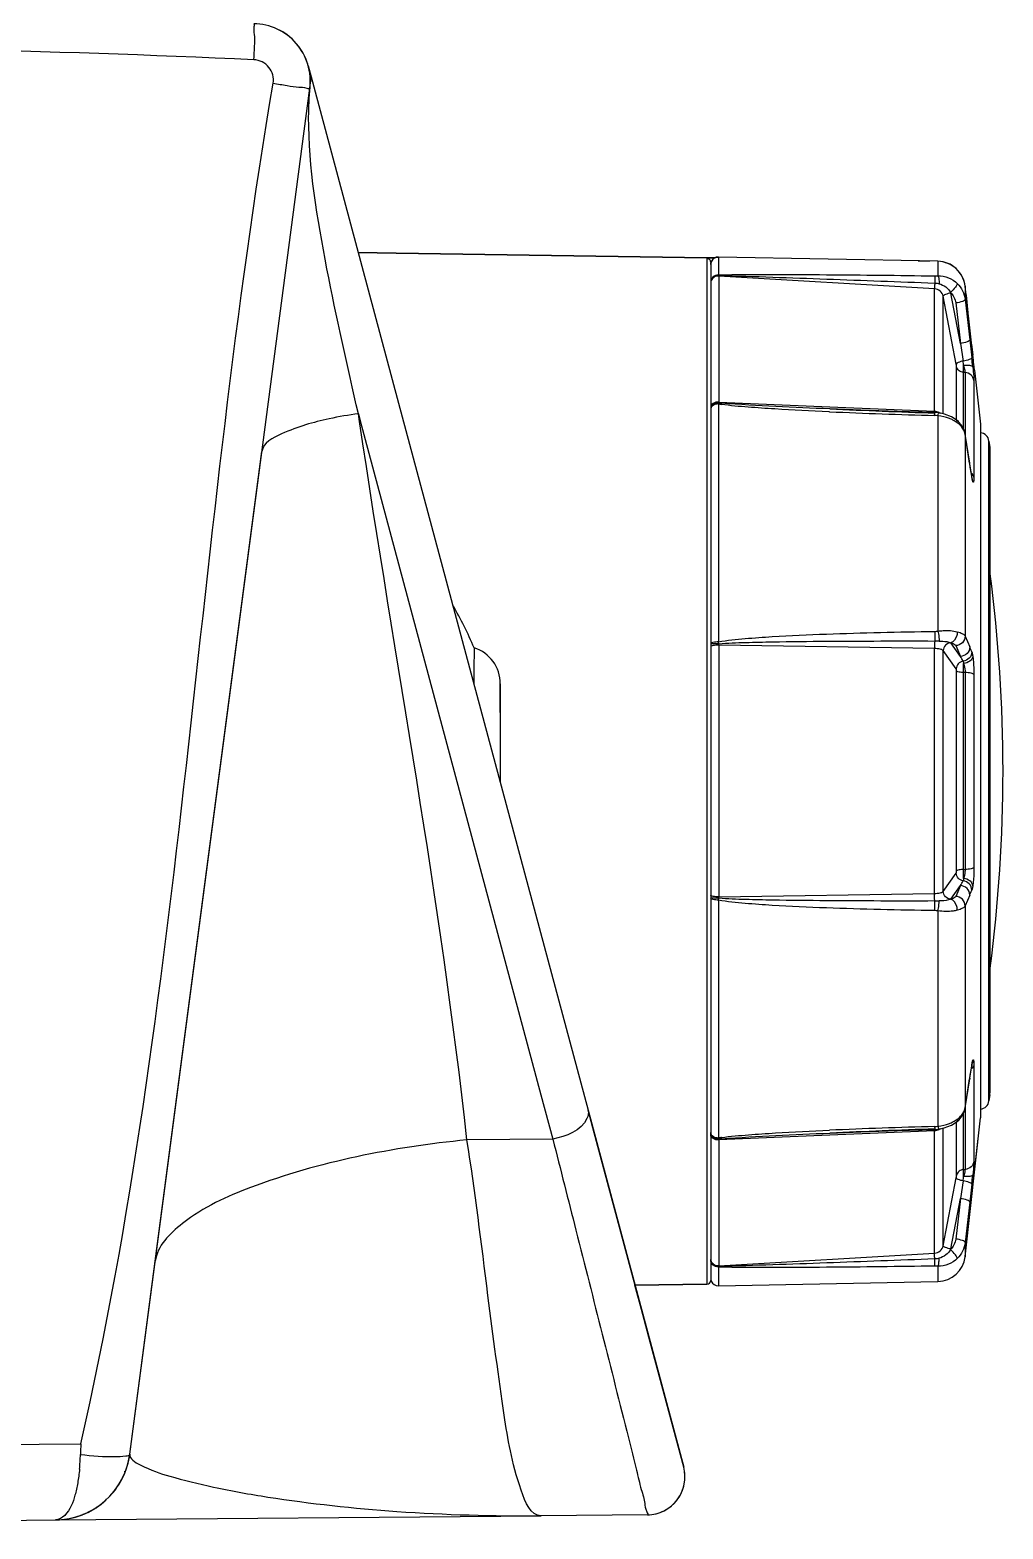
# Model space of a CAD drawing. Header units: millimetres. Extents: x 473 to 3963, y -1329 to 3488.
# Drawn here: x 3891.5 to 3942.8, y 1397.5 to 1476.6 of the extents above; entities that cross this region are included whole.
import ezdxf

# ---------------------------------------------------------------- set-up
doc = ezdxf.new("R2010")
doc.units = ezdxf.units.MM
doc.header["$LTSCALE"] = 392.37
doc.layers.get('0').update_dxf_attribs({"linetype": 'CONTINUOUS'})

msp = doc.modelspace()

# ---------------------------------------------------------------- linework, layer by layer
at = {"linetype": 'Continuous'}
for p, q in [((3906.174, 1474.671), (3906.329, 1474.094)), ((3906.251, 1473.503), (3906.329, 1474.094)), ((3906.329, 1474.094), (3906.471, 1473.562)), ((3906.329, 1474.094), (3906.471, 1473.562)), ((3896.762, 1401.423), (3906.251, 1473.503)), ((3906.471, 1473.562), (3910.941, 1456.881)), ((3906.471, 1473.562), (3910.941, 1456.881)), ((3910.807, 1464.79), (3908.814, 1464.819)), ((3908.814, 1464.819), (3910.807, 1464.79)), ((3927.212, 1464.549), (3910.807, 1464.79)), ((3910.807, 1464.79), (3927.212, 1464.549)), ((3927.211, 1464.51), (3927.213, 1410.382)), ((3927.636, 1464.543), (3927.212, 1464.549)), ((3927.212, 1464.549), (3927.636, 1464.543)), ((3927.41, 1464.31), (3927.41, 1464.188)), ((3927.41, 1464.31), (3927.41, 1464.188)), ((3939.403, 1464.366), (3927.818, 1464.588)), ((3927.818, 1464.588), (3927.818, 1464.588)), ((3927.818, 1464.588), (3927.818, 1463.642)), ((3939.403, 1464.365), (3927.818, 1464.588)), ((3938.938, 1464.377), (3938.363, 1464.386)), ((3938.363, 1464.386), (3938.938, 1464.377)), ((3938.938, 1464.375), (3938.938, 1464.377)), ((3939.403, 1464.365), (3939.403, 1464.366)), ((3939.403, 1464.365), (3939.403, 1463.595)), ((3939.704, 1464.323), (3939.664, 1464.336)), ((3939.851, 1464.272), (3939.704, 1464.323)), ((3940.202, 1464.094), (3940.055, 1464.195)), ((3927.41, 1464.188), (3927.41, 1463.257)), ((3927.41, 1464.188), (3927.41, 1463.257)), ((3927.834, 1463.608), (3927.834, 1463.582)), ((3927.834, 1463.582), (3927.834, 1456.937)), ((3939.22, 1462.909), (3927.834, 1463.582)), ((3940.313, 1464.018), (3940.202, 1464.094)), ((3927.41, 1463.257), (3927.41, 1463.25)), ((3927.41, 1463.257), (3927.41, 1463.25)), ((3927.41, 1463.25), (3927.41, 1463.198)), ((3927.41, 1463.25), (3927.41, 1463.198)), ((3927.41, 1463.198), (3927.41, 1460.016)), ((3927.41, 1463.198), (3927.41, 1460.016)), ((3939.22, 1456.445), (3939.22, 1462.909)), ((3940.584, 1460.032), (3940.074, 1462.687)), ((3940.835, 1463.057), (3940.816, 1463.18)), ((3941.168, 1460.06), (3940.835, 1463.057)), ((3940.835, 1463.057), (3940.835, 1462.349)), ((3940.369, 1458.93), (3939.681, 1462.514)), ((3939.681, 1456.311), (3939.681, 1462.514)), ((3940.338, 1462.166), (3940.584, 1460.032)), ((3940.835, 1462.349), (3941.081, 1460.215)), ((3940.89, 1462.567), (3940.9, 1462.568)), ((3940.992, 1461.641), (3940.9, 1462.568)), ((3927.41, 1460.016), (3927.41, 1459.945)), ((3927.41, 1460.016), (3927.41, 1459.945)), ((3927.41, 1459.945), (3927.41, 1458.615)), ((3927.41, 1459.945), (3927.41, 1458.615)), ((3940.584, 1460.032), (3940.731, 1459.098)), ((3941.081, 1460.215), (3941.189, 1459.273)), ((3941.176, 1459.987), (3941.168, 1460.06)), ((3940.387, 1456.003), (3940.387, 1458.807)), ((3941.255, 1459.284), (3941.24, 1459.415)), ((3941.272, 1459.142), (3941.255, 1459.284)), ((3941.284, 1459.033), (3941.272, 1459.142)), ((3941.298, 1458.917), (3941.284, 1459.033)), ((3941.31, 1458.813), (3941.298, 1458.917)), ((3941.318, 1458.748), (3941.31, 1458.813)), ((3941.33, 1458.645), (3941.318, 1458.748)), ((3927.41, 1458.615), (3927.41, 1458.566)), ((3927.41, 1458.615), (3927.41, 1458.566)), ((3927.41, 1458.566), (3927.41, 1458.496)), ((3927.41, 1458.566), (3927.41, 1458.496)), ((3927.41, 1458.496), (3927.41, 1456.651)), ((3927.41, 1458.496), (3927.41, 1456.728)), ((3940.755, 1455.508), (3940.755, 1458.494)), ((3940.834, 1458.489), (3940.755, 1458.494)), ((3940.834, 1458.489), (3940.834, 1455.272)), ((3941.299, 1458.063), (3941.299, 1452.973)), ((3941.334, 1458.61), (3941.33, 1458.645)), ((3941.334, 1458.61), (3941.65, 1455.766)), ((3941.334, 1458.61), (3941.65, 1455.766)), ((3908.882, 1455.91), (3908.823, 1456.314)), ((3908.823, 1456.314), (3908.92, 1455.949)), ((3910.941, 1456.881), (3920.941, 1419.563)), ((3910.941, 1456.881), (3920.941, 1419.563)), ((3927.41, 1456.728), (3927.41, 1456.651)), ((3927.41, 1456.651), (3927.41, 1456.56)), ((3927.41, 1456.651), (3927.41, 1456.56)), ((3927.41, 1456.56), (3927.41, 1456.547)), ((3927.41, 1456.56), (3927.41, 1456.547)), ((3927.41, 1456.547), (3927.41, 1455.446)), ((3927.41, 1456.547), (3927.41, 1455.446)), ((3927.818, 1456.833), (3927.818, 1444.275)), ((3927.834, 1456.937), (3933.699, 1456.684)), ((3933.688, 1456.422), (3933.639, 1456.424)), ((3933.695, 1456.571), (3933.694, 1456.571)), ((3933.699, 1456.684), (3939.22, 1456.445)), ((3939.234, 1456.376), (3939.218, 1456.377)), ((3939.229, 1456.225), (3939.233, 1456.351)), ((3939.233, 1456.351), (3939.234, 1456.376)), ((3939.251, 1456.376), (3939.234, 1456.376)), ((3939.234, 1456.376), (3939.234, 1456.376)), ((3939.458, 1456.358), (3939.458, 1456.358)), ((3908.92, 1455.949), (3918.454, 1420.371)), ((3939.403, 1456.21), (3939.403, 1444.851)), ((3940.361, 1456.003), (3940.361, 1456.003)), ((3940.479, 1455.904), (3940.361, 1456.003)), ((3940.387, 1455.981), (3940.387, 1456.003)), ((3940.51, 1455.878), (3940.479, 1455.904)), ((3941.65, 1455.766), (3941.65, 1455.446)), ((3927.41, 1455.446), (3927.41, 1455.316)), ((3927.41, 1455.446), (3927.41, 1455.316)), ((3927.41, 1455.316), (3927.41, 1444.216)), ((3927.41, 1455.316), (3927.41, 1444.175)), ((3940.832, 1455.272), (3940.804, 1455.399)), ((3940.832, 1455.272), (3940.832, 1455.272)), ((3940.838, 1455.233), (3940.832, 1455.272)), ((3940.835, 1455.233), (3940.832, 1455.272)), ((3940.834, 1455.272), (3940.834, 1455.264)), ((3940.835, 1455.233), (3940.835, 1444.582)), ((3941.075, 1453.709), (3940.835, 1455.233)), ((3941.078, 1453.709), (3940.838, 1455.233)), ((3941.65, 1455.446), (3941.65, 1455.316)), ((3941.65, 1455.316), (3941.65, 1455.272)), ((3941.65, 1455.272), (3941.65, 1453.18)), ((3942.094, 1454.876), (3942.132, 1454.562)), ((3942.094, 1454.876), (3942.132, 1454.562)), ((3942.094, 1454.662), (3942.094, 1454.876)), ((3898.1, 1411.593), (3903.727, 1454.328)), ((3942.094, 1454.562), (3942.094, 1454.662)), ((3942.094, 1454.44), (3942.094, 1454.562)), ((3942.094, 1454.289), (3942.094, 1454.44)), ((3942.094, 1420.642), (3942.094, 1454.289)), ((3942.132, 1454.562), (3942.14, 1454.44)), ((3942.132, 1454.562), (3942.14, 1454.44)), ((3942.132, 1454.351), (3942.132, 1454.562)), ((3942.132, 1454.289), (3942.132, 1454.351)), ((3942.132, 1420.642), (3942.132, 1454.289)), ((3942.14, 1454.289), (3942.14, 1454.44)), ((3942.14, 1454.44), (3942.14, 1454.231)), ((3942.14, 1454.231), (3942.14, 1454.289)), ((3942.14, 1420.7), (3942.14, 1454.231)), ((3942.14, 1454.231), (3942.14, 1420.7)), ((3941.081, 1453.67), (3941.075, 1453.709)), ((3941.078, 1453.709), (3941.078, 1453.709)), ((3941.084, 1453.67), (3941.078, 1453.709)), ((3941.081, 1453.67), (3941.078, 1453.709)), ((3941.183, 1453.022), (3941.081, 1453.67)), ((3941.11, 1453.504), (3941.084, 1453.67)), ((3941.65, 1453.18), (3941.65, 1421.751)), ((3941.189, 1452.983), (3941.183, 1453.022)), ((3941.186, 1453.023), (3941.186, 1453.023)), ((3941.192, 1452.984), (3941.186, 1453.023)), ((3941.189, 1452.983), (3941.186, 1453.023)), ((3941.217, 1452.863), (3941.217, 1452.863)), ((3941.241, 1452.739), (3941.217, 1452.863)), ((3940.835, 1444.582), (3941.081, 1444.011)), ((3927.41, 1444.216), (3927.41, 1444.175)), ((3927.41, 1444.175), (3927.41, 1444.156)), ((3927.41, 1444.175), (3927.41, 1444.156)), ((3927.41, 1444.156), (3927.41, 1444.012)), ((3927.41, 1444.156), (3927.41, 1444.012)), ((3927.41, 1444.012), (3927.41, 1430.919)), ((3927.41, 1444.012), (3927.41, 1430.919)), ((3927.834, 1444.11), (3927.834, 1430.821)), ((3939.22, 1443.93), (3927.834, 1444.11)), ((3939.22, 1431.001), (3939.22, 1443.93)), ((3940.369, 1442.859), (3939.681, 1443.82)), ((3939.681, 1431.112), (3939.681, 1443.82)), ((3940.584, 1443.512), (3940.074, 1444.224)), ((3940.338, 1444.084), (3940.584, 1443.512)), ((3916.31, 1440.544), (3916.31, 1442.066)), ((3916.31, 1442.066), (3916.31, 1440.544)), ((3916.31, 1440.544), (3916.31, 1442.066)), ((3916.31, 1442.066), (3916.31, 1440.544)), ((3940.387, 1432.192), (3940.387, 1442.739)), ((3940.755, 1432.269), (3940.755, 1442.662)), ((3940.834, 1442.66), (3940.755, 1442.662)), ((3940.834, 1442.66), (3940.834, 1432.271)), ((3941.299, 1442.555), (3941.299, 1432.376)), ((3916.31, 1440.544), (3916.31, 1440.144)), ((3916.31, 1440.144), (3916.31, 1440.091)), ((3916.31, 1440.091), (3916.31, 1437.431)), ((3916.31, 1437.431), (3916.31, 1437.369)), ((3916.31, 1437.369), (3916.31, 1436.844)), ((3939.681, 1431.112), (3940.369, 1432.072)), ((3940.755, 1432.269), (3940.834, 1432.271)), ((3927.834, 1430.821), (3939.22, 1431.001)), ((3940.074, 1430.707), (3940.584, 1431.419)), ((3940.584, 1431.419), (3940.338, 1430.847)), ((3927.41, 1430.919), (3927.41, 1430.775)), ((3927.41, 1430.919), (3927.41, 1430.775)), ((3927.41, 1430.775), (3927.41, 1430.756)), ((3927.41, 1430.775), (3927.41, 1430.756)), ((3927.41, 1430.756), (3927.41, 1419.616)), ((3927.41, 1430.756), (3927.41, 1419.616)), ((3927.818, 1430.656), (3927.818, 1418.099)), ((3941.081, 1430.92), (3940.835, 1430.349)), ((3940.835, 1430.349), (3940.835, 1419.699)), ((3939.403, 1430.08), (3939.403, 1418.721)), ((3941.081, 1421.261), (3941.183, 1421.909)), ((3941.183, 1421.909), (3941.189, 1421.948)), ((3941.186, 1421.908), (3941.196, 1421.971)), ((3941.189, 1421.948), (3941.186, 1421.908)), ((3941.186, 1421.908), (3941.186, 1421.908)), ((3941.196, 1421.971), (3941.209, 1422.033)), ((3941.209, 1422.033), (3941.213, 1422.054)), ((3941.241, 1422.192), (3941.217, 1422.069)), ((3941.217, 1422.069), (3941.217, 1422.069)), ((3941.299, 1421.958), (3941.299, 1416.868)), ((3941.65, 1421.751), (3941.65, 1419.659)), ((3940.835, 1419.699), (3941.075, 1421.222)), ((3940.838, 1419.698), (3941.078, 1421.222)), ((3941.075, 1421.222), (3941.081, 1421.261)), ((3941.078, 1421.222), (3941.084, 1421.261)), ((3941.081, 1421.261), (3941.078, 1421.222)), ((3941.078, 1421.222), (3941.078, 1421.222)), ((3941.084, 1421.261), (3941.109, 1421.42)), ((3942.14, 1420.642), (3942.14, 1420.7)), ((3942.14, 1420.7), (3942.14, 1420.491)), ((3918.454, 1420.371), (3919.078, 1418.039)), ((3942.094, 1420.491), (3942.094, 1420.642)), ((3942.094, 1420.369), (3942.094, 1420.491)), ((3942.132, 1420.369), (3942.094, 1420.055)), ((3942.094, 1420.055), (3942.132, 1420.369)), ((3942.094, 1420.269), (3942.094, 1420.369)), ((3942.094, 1420.055), (3942.094, 1420.269)), ((3942.132, 1420.58), (3942.132, 1420.642)), ((3942.132, 1420.369), (3942.132, 1420.58)), ((3942.132, 1420.369), (3942.14, 1420.491)), ((3942.132, 1420.369), (3942.14, 1420.491)), ((3942.14, 1420.491), (3942.14, 1420.642)), ((3920.941, 1419.563), (3925.985, 1400.736)), ((3921.19, 1418.631), (3920.941, 1419.563)), ((3927.41, 1419.616), (3927.41, 1419.564)), ((3927.41, 1419.616), (3927.41, 1419.486)), ((3927.41, 1419.564), (3927.41, 1419.486)), ((3927.41, 1419.486), (3927.41, 1418.384)), ((3927.41, 1419.486), (3927.41, 1418.541)), ((3940.755, 1416.438), (3940.755, 1419.422)), ((3940.801, 1419.521), (3940.832, 1419.659)), ((3940.835, 1419.699), (3940.832, 1419.659)), ((3940.832, 1419.659), (3940.838, 1419.698)), ((3940.832, 1419.659), (3940.832, 1419.659)), ((3940.834, 1419.667), (3940.834, 1419.659)), ((3940.834, 1419.659), (3940.834, 1416.442)), ((3940.835, 1411.833), (3941.65, 1419.166)), ((3940.917, 1412.573), (3941.65, 1419.166)), ((3941.65, 1419.659), (3941.65, 1419.616)), ((3941.65, 1419.616), (3941.65, 1419.486)), ((3941.65, 1419.486), (3941.65, 1419.166)), ((3923.435, 1410.252), (3921.19, 1418.631)), ((3927.41, 1418.541), (3927.41, 1418.384)), ((3927.41, 1418.384), (3927.41, 1418.371)), ((3927.41, 1418.384), (3927.41, 1418.371)), ((3927.41, 1418.371), (3927.41, 1418.28)), ((3927.41, 1418.371), (3927.41, 1418.28)), ((3933.694, 1418.36), (3933.695, 1418.36)), ((3939.22, 1418.486), (3933.699, 1418.247)), ((3939.218, 1418.554), (3939.234, 1418.555)), ((3939.22, 1412.022), (3939.22, 1418.486)), ((3939.229, 1418.706), (3939.233, 1418.58)), ((3939.233, 1418.58), (3939.234, 1418.555)), ((3939.234, 1418.555), (3939.234, 1418.555)), ((3939.234, 1418.555), (3939.234, 1418.555)), ((3939.458, 1418.574), (3939.458, 1418.574)), ((3939.681, 1412.417), (3939.681, 1418.62)), ((3940.361, 1418.928), (3940.503, 1419.046)), ((3940.361, 1418.928), (3940.361, 1418.928)), ((3940.387, 1418.928), (3940.387, 1418.95)), ((3940.387, 1416.124), (3940.387, 1418.928)), ((3919.078, 1418.039), (3914.545, 1417.999)), ((3927.41, 1418.28), (3927.41, 1411.733)), ((3927.41, 1418.28), (3927.41, 1411.733)), ((3933.699, 1418.247), (3927.834, 1417.994)), ((3927.834, 1417.994), (3927.834, 1411.349)), ((3939.681, 1412.417), (3940.369, 1416.001)), ((3940.755, 1416.438), (3940.834, 1416.442)), ((3940.731, 1415.834), (3940.584, 1414.899)), ((3941.189, 1415.658), (3941.081, 1414.716)), ((3940.074, 1412.244), (3940.584, 1414.899)), ((3940.584, 1414.899), (3940.338, 1412.765)), ((3941.081, 1414.716), (3940.835, 1412.582)), ((3927.834, 1411.349), (3939.22, 1412.022)), ((3940.835, 1412.582), (3940.835, 1411.833)), ((3940.835, 1411.833), (3940.917, 1412.573)), ((3896.762, 1401.423), (3898.1, 1411.593)), ((3927.41, 1411.733), (3927.41, 1411.681)), ((3927.41, 1411.733), (3927.41, 1411.681)), ((3927.41, 1411.681), (3927.41, 1411.674)), ((3927.41, 1411.681), (3927.41, 1411.674)), ((3927.41, 1411.674), (3927.41, 1411.634)), ((3927.41, 1411.674), (3927.41, 1410.742)), ((3927.41, 1411.634), (3927.41, 1410.846)), ((3927.818, 1411.289), (3927.818, 1410.303)), ((3927.834, 1411.349), (3927.834, 1411.323)), ((3939.403, 1411.336), (3939.403, 1410.526)), ((3927.41, 1410.846), (3927.41, 1410.703)), ((3927.41, 1410.742), (3927.41, 1410.703)), ((3927.41, 1410.703), (3927.41, 1410.582)), ((3927.41, 1410.703), (3927.41, 1410.582)), ((3927.818, 1410.303), (3939.403, 1410.526)), ((3927.213, 1410.382), (3923.415, 1410.326)), ((3923.415, 1410.326), (3927.213, 1410.382)), ((3923.811, 1408.851), (3923.415, 1410.326)), ((3923.415, 1410.326), (3923.434, 1410.255)), ((3923.415, 1410.326), (3923.434, 1410.255)), ((3923.415, 1410.326), (3923.434, 1410.255)), ((3923.435, 1410.252), (3923.415, 1410.326)), ((3923.435, 1410.252), (3923.415, 1410.326)), ((3924.22, 1407.323), (3923.435, 1410.252)), ((3924.22, 1407.323), (3923.811, 1408.851)), ((3925.985, 1400.736), (3924.22, 1407.323)), ((3837.81, 1401.465), (3894.177, 1401.957)), ((3896.501, 1400.478), (3896.459, 1400.477)), ((3837.81, 1397.466), (3892.831, 1397.946)), ((3892.831, 1397.946), (3918.472, 1398.169)), ((3924.071, 1398.218), (3918.472, 1398.169))]:
    msp.add_line(p, q, dxfattribs=at)
for points in [[(3940.816, 1463.18), (3940.784, 1463.312), (3940.622, 1463.673), (3940.369, 1463.978), (3940.044, 1464.204), (3939.671, 1464.336), (3939.403, 1464.366)], [(3940.074, 1462.687), (3940.071, 1462.703), (3940.068, 1462.718)], [(3939.218, 1456.377), (3937.258, 1456.437), (3935.333, 1456.505), (3933.695, 1456.571)], [(3939.458, 1456.358), (3939.408, 1456.364), (3939.251, 1456.376)], [(3940.361, 1456.003), (3940.12, 1456.149), (3939.743, 1456.298), (3939.458, 1456.358)], [(3940.804, 1455.399), (3940.692, 1455.651), (3940.51, 1455.878)], [(3941.186, 1453.023), (3941.155, 1453.219), (3941.11, 1453.504)], [(3941.217, 1452.862), (3941.217, 1452.861), (3941.214, 1452.874), (3941.205, 1452.912), (3941.194, 1452.973), (3941.192, 1452.984)], [(3940.074, 1444.224), (3940.071, 1444.228), (3940.068, 1444.232)], [(3940.068, 1430.699), (3940.071, 1430.703), (3940.074, 1430.707)], [(3941.109, 1421.42), (3941.154, 1421.705), (3941.186, 1421.908)], [(3941.213, 1422.054), (3941.216, 1422.067), (3941.217, 1422.069)], [(3940.503, 1419.046), (3940.686, 1419.271), (3940.801, 1419.521)], [(3933.695, 1418.36), (3935.33, 1418.426), (3937.252, 1418.494), (3939.218, 1418.554)], [(3939.234, 1418.555), (3939.398, 1418.566), (3939.458, 1418.574)], [(3939.458, 1418.574), (3939.734, 1418.631), (3940.112, 1418.778), (3940.361, 1418.928)], [(3940.068, 1412.213), (3940.071, 1412.228), (3940.074, 1412.244)]]:
    msp.add_lwpolyline(points, dxfattribs=at)
for centre, radius, start, end in [((3903.277, 1473.894), 3, 352.5, 89.5), ((3903.277, 1473.894), 3, 3.8545, 62.62932), ((3927.812, 1464.188), 0.402, 162.74177, 179.93418), ((3927.806, 1464.19), 0.396, 159.414, 162.71), ((3927.809, 1464.189), 0.399, 152.94854, 159.411), ((3927.81, 1464.188), 0.4, 88.90705, 157.6473), ((3927.81, 1464.188), 0.4, 138.28024, 152.924), ((3927.811, 1464.186), 0.402, 130.5787, 138.24525), ((3927.81, 1464.187), 0.401, 116.23773, 130.54715), ((3927.81, 1464.188), 0.4, 109.08206, 116.21491), ((3927.81, 1464.184), 0.404, 90.99036, 109.00729), ((3927.81, 1464.192), 0.396, 88.90322, 90.94926), ((3938.909, 1462.377), 2, 88.623, 89.16), ((3939.374, 1462.895), 1.47, 11.18954, 88.8847), ((3927.779, 1463.197), 0.369, 170.97846, 179.96303), ((3927.787, 1463.196), 0.377, 155.8915, 170.98408), ((3938.912, 1462.369), 1.998, 7.18272, 8.32548), ((3938.909, 1462.377), 2, 6.93698, 7.87751), ((3938.909, 1462.377), 2, 5.71059, 6.93698), ((3938.92, 1462.37), 1.99, 5.71747, 7.183), ((4137.617, 1481.831), 197.652, 186.34522, 186.51194), ((3924.472, 1457.085), 16.383, 6.20936, 7.05606), ((3904.964, 1455.113), 36.463, 5.79444, 6.55148), ((3911.185, 1437.716), 18.747, 97.23844, 102.01704), ((3927.649, 1456.536), 0.241, 149.53874, 153.20433), ((3928.869, 1463.067), 6.323, 260.42547, 261.9122), ((3925.548, 1456.938), 2.286, 358.84291, 359.98628), ((3929.192, 1470.721), 13.896, 264.39234, 265.05815), ((3949.772, 1830.979), 374.903, 267.54115, 268.38851), ((3970.401, 2312.598), 856.814, 267.544641, 267.915312), ((3939.19, 1455.74), 0.705, 85.67706, 87.55776), ((3939.192, 1455.755), 0.69, 76.82243, 85.72558), ((3940.103, 1455.117), 0.741, 9.00174, 11.91302), ((3941.598, 1454.816), 0.5, 7, 83.86649), ((3941.598, 1454.816), 0.5, 7, 83.86648), ((3943.111, 1453.237), 1.937, 191.29834, 191.96376), ((3862.836, 1437.466), 80, 0, 7.47226), ((3896.513, 1436.158), 20, 22.97845, 30.14845), ((4107.981, 1441.7), 193.068, 179.32902, 179.89213), ((3914.31, 1442.066), 2, 0, 72.02655), ((3914.31, 1442.066), 2, 0, 72.02655), ((3917.724, 1442.473), 10.254, 9.59235, 10.1235), ((3921.339, 1444.104), 6.496, 0.05615, 0.68877), ((3939.069, 1418.851), 25.475, 89.09288, 89.62989), ((3907.885, 1429.764), 36.124, 22.7877, 23.22678), ((3880.505, 1408.214), 69.681, 30.19636, 30.4359), ((3862.836, 1437.466), 80, 352.52774, 360), ((3880.504, 1466.718), 69.682, 329.5641, 329.80364), ((3907.886, 1445.166), 36.122, 336.77321, 337.21232), ((3917.859, 1432.435), 10.117, 349.87256, 350.41091), ((3921.342, 1430.827), 6.492, 359.31115, 359.94413), ((3939.077, 1455.291), 24.686, 270.36191, 270.91608), ((3944.548, 1421.422), 3.4, 169.3705, 171.10251), ((3943.659, 1421.585), 2.496, 169.13491, 169.29316), ((3941.598, 1420.116), 0.5, 276.13352, 353), ((3941.598, 1420.116), 0.5, 276.13351, 353), ((3940.103, 1419.815), 0.741, 348.08732, 350.99826), ((3949.759, 1044.334), 374.521, 91.61117, 92.4613), ((3970.402, 562.323), 856.824, 92.084691, 92.455361), ((3939.19, 1419.191), 0.705, 272.44225, 274.32716), ((3939.192, 1419.176), 0.69, 274.27792, 283.23423), ((3927.649, 1418.395), 0.241, 206.79568, 210.46135), ((3928.88, 1411.793), 6.394, 98.02845, 99.5692), ((3928.981, 1406.408), 11.688, 95.37727, 95.63383), ((3925.547, 1417.993), 2.287, 0.01414, 1.15695), ((3929.333, 1402.64), 15.472, 94.93221, 95.36701), ((3924.46, 1417.847), 16.395, 352.94424, 353.79032), ((3904.891, 1419.826), 36.536, 353.44928, 354.2048), ((3927.778, 1411.734), 0.368, 180.02669, 187.95649), ((3927.787, 1411.735), 0.378, 187.96203, 204.10399), ((3939.374, 1411.996), 1.47, 271.1, 353.66101), ((3927.21, 1410.582), 0.2, 270.84, 360), ((3927.81, 1410.703), 0.4, 180, 202.775), ((3927.81, 1410.703), 0.4, 202.775, 271.1), ((3892.796, 1401.946), 4, 270.51444, 352.43422), ((3881.678, 1401.811), 12.484, 354.53489, 358.11444), ((3892.796, 1401.946), 4, 333.62838, 352.49943), ((3892.796, 1401.946), 4, 331.14843, 333.62838), ((3892.796, 1401.946), 4, 331.17911, 333.61231), ((3892.796, 1401.946), 4, 331.99942, 333.62901), ((3892.796, 1401.946), 4, 333.62901, 338.19627), ((3892.796, 1401.946), 4, 333.61231, 336.77229), ((3892.796, 1401.946), 4, 336.77229, 338.39385), ((3924.053, 1400.218), 2, 270.5, 15), ((3924.053, 1400.218), 2, 348.87532, 15), ((3892.796, 1401.946), 4, 319.19931, 331.99942), ((3892.796, 1401.946), 4, 324.31065, 329.49033), ((3892.796, 1401.946), 4, 329.49033, 331.17911), ((3924.053, 1400.218), 2, 322.75036, 336.61841), ((3924.053, 1400.218), 2, 336.61841, 348.87532), ((3892.796, 1401.946), 4, 292.15265, 309.92077), ((3892.796, 1401.946), 4, 297.24878, 309.92114), ((3892.796, 1401.946), 4, 299.77165, 306.22851), ((3892.796, 1401.946), 4, 306.22851, 309.96812), ((3892.796, 1401.946), 4, 309.96812, 313.24097), ((3924.053, 1400.218), 2, 296.62521, 306.31147), ((3924.053, 1400.218), 2, 306.31147, 322.75036), ((3892.796, 1401.946), 4, 270.50006, 289.10428), ((3892.796, 1401.946), 4, 270.49983, 289.10394), ((3892.796, 1401.946), 4, 270.51433, 282.52727), ((3892.796, 1401.946), 4, 282.52727, 286.97622), ((3892.796, 1401.946), 4, 286.97622, 289.14342), ((3892.796, 1401.946), 4, 289.10394, 292.15265), ((3892.796, 1401.946), 4, 289.10428, 290.99986), ((3892.796, 1401.946), 4, 289.14342, 292.13661), ((3892.796, 1401.946), 4, 290.99986, 297.24878), ((3892.796, 1401.946), 4, 292.13661, 294.43672), ((3892.796, 1401.946), 4, 294.43672, 299.77165), ((3924.053, 1400.218), 2, 270.5, 296.62521)]:
    msp.add_arc(centre, radius, start, end, dxfattribs=at)
for points, knots in [([(3903.303, 1475.001), (3903.323, 1475.447), (3903.394, 1476.112), (3903.297, 1476.6), (3903.352, 1476.894), (3903.303, 1476.894)], [0, 0, 0, 0, 0.706037, 0.922625, 1, 1, 1, 1]), ([(3904.323, 1473.759), (3904.372, 1474.044), (3904.198, 1474.69), (3903.599, 1474.988), (3903.303, 1475.001)], [0, 0, 0, 0, 0.493676, 1, 1, 1, 1]), ([(3904.323, 1473.759), (3904.568, 1473.717), (3905.008, 1473.655), (3905.647, 1473.525), (3905.952, 1473.559), (3906.244, 1473.453), (3906.251, 1473.503)], [0, 0, 0, 0, 0.383003, 0.707007, 0.923288, 1, 1, 1, 1]), ([(3906.196, 1471.975), (3906.196, 1472.501), (3906.238, 1473.172), (3906.3, 1473.84), (3906.315, 1473.984)], [0, 0, 0, 0, 0.783485, 1, 1, 1, 1]), ([(3908.823, 1456.314), (3908.226, 1458.856), (3907.088, 1464.019), (3906.195, 1469.288), (3906.196, 1471.975)], [0, 0, 0, 0, 0.492827, 1, 1, 1, 1]), ([(3927.41, 1464.31), (3927.41, 1464.361), (3927.367, 1464.468), (3927.261, 1464.509), (3927.21, 1464.51)], [0, 0, 0, 0, 0.499676, 1, 1, 1, 1]), ([(3927.622, 1464.534), (3927.56, 1464.534), (3927.456, 1464.534), (3927.318, 1464.53), (3927.255, 1464.526), (3927.211, 1464.517), (3927.211, 1464.51)], [0, 0, 0, 0, 0.449527, 0.770443, 0.94612, 1, 1, 1, 1]), ([(3927.41, 1464.31), (3927.41, 1464.312), (3927.423, 1464.306), (3927.426, 1464.303), (3927.431, 1464.299)], [0, 0, 0, 0, 0.225907, 1, 1, 1, 1]), ([(3927.818, 1463.642), (3927.715, 1463.644), (3927.501, 1463.567), (3927.41, 1463.357), (3927.41, 1463.257)], [0, 0, 0, 0, 0.506589, 1, 1, 1, 1]), ([(3927.834, 1463.608), (3927.729, 1463.614), (3927.514, 1463.553), (3927.41, 1463.346), (3927.41, 1463.25)], [0, 0, 0, 0, 0.519659, 1, 1, 1, 1]), ([(3927.834, 1463.582), (3927.754, 1463.587), (3927.589, 1463.548), (3927.475, 1463.422), (3927.443, 1463.35)], [0, 0, 0, 0, 0.50497, 1, 1, 1, 1]), ([(3927.818, 1463.642), (3928.764, 1463.681), (3930.663, 1463.668), (3934.467, 1463.656), (3937.324, 1463.619), (3939.229, 1463.594)], [0, 0, 0, 0, 0.248947, 0.499128, 1, 1, 1, 1]), ([(3927.818, 1463.642), (3927.821, 1463.637), (3927.827, 1463.626), (3927.831, 1463.614), (3927.834, 1463.608)], [0, 0, 0, 0, 0.449516, 1, 1, 1, 1]), ([(3927.834, 1463.608), (3928.783, 1463.594), (3930.683, 1463.525), (3934.482, 1463.395), (3937.333, 1463.285), (3939.233, 1463.211)], [0, 0, 0, 0, 0.249749, 0.499786, 1, 1, 1, 1]), ([(3939.229, 1463.594), (3939.231, 1463.576), (3939.235, 1463.449), (3939.234, 1463.321), (3939.233, 1463.211)], [0, 0, 0, 0, 0.137446, 1, 1, 1, 1]), ([(3939.403, 1463.595), (3939.432, 1463.551), (3939.453, 1463.403), (3939.468, 1463.265), (3939.472, 1463.176)], [0, 0, 0, 0, 0.371112, 1, 1, 1, 1]), ([(3939.233, 1463.211), (3939.231, 1463.177), (3939.226, 1463.077), (3939.22, 1462.976), (3939.22, 1462.909)], [0, 0, 0, 0, 0.337169, 1, 1, 1, 1]), ([(3939.681, 1462.514), (3939.661, 1462.618), (3939.544, 1462.819), (3939.328, 1462.903), (3939.22, 1462.909)], [0, 0, 0, 0, 0.495205, 1, 1, 1, 1]), ([(3940.074, 1462.687), (3939.98, 1462.67), (3939.851, 1462.636), (3939.723, 1462.573), (3939.681, 1462.532), (3939.681, 1462.514)], [0, 0, 0, 0, 0.654643, 0.877273, 1, 1, 1, 1]), ([(3940.425, 1463.187), (3940.426, 1463.161), (3940.39, 1463.092), (3940.28, 1462.932), (3940.159, 1462.804), (3940.068, 1462.718)], [0, 0, 0, 0, 0.132392, 0.36571, 1, 1, 1, 1]), ([(3940.835, 1462.349), (3940.836, 1462.328), (3940.782, 1462.278), (3940.62, 1462.211), (3940.458, 1462.179), (3940.338, 1462.166)], [0, 0, 0, 0, 0.119977, 0.340431, 1, 1, 1, 1]), ([(3941.081, 1460.215), (3941.081, 1460.193), (3941.028, 1460.143), (3940.866, 1460.077), (3940.703, 1460.045), (3940.584, 1460.032)], [0, 0, 0, 0, 0.119949, 0.340388, 1, 1, 1, 1]), ([(3940.731, 1459.098), (3940.643, 1459.08), (3940.532, 1459.045), (3940.369, 1458.976), (3940.369, 1458.93)], [0, 0, 0, 0, 0.662063, 1, 1, 1, 1]), ([(3940.387, 1458.807), (3940.387, 1458.813), (3940.382, 1458.854), (3940.375, 1458.895), (3940.369, 1458.93)], [0, 0, 0, 0, 0.142879, 1, 1, 1, 1]), ([(3940.755, 1458.494), (3940.669, 1458.499), (3940.497, 1458.564), (3940.403, 1458.724), (3940.387, 1458.807)], [0, 0, 0, 0, 0.50622, 1, 1, 1, 1]), ([(3941.189, 1459.273), (3941.189, 1459.253), (3941.142, 1459.207), (3940.992, 1459.143), (3940.842, 1459.112), (3940.731, 1459.097)], [0, 0, 0, 0, 0.119444, 0.337212, 1, 1, 1, 1]), ([(3940.755, 1458.494), (3940.755, 1458.511), (3940.756, 1458.632), (3940.758, 1458.753), (3940.759, 1458.857)], [0, 0, 0, 0, 0.145569, 1, 1, 1, 1]), ([(3941.241, 1458.794), (3941.237, 1458.813), (3941.179, 1458.844), (3941.022, 1458.869), (3940.869, 1458.867), (3940.759, 1458.857)], [0, 0, 0, 0, 0.114419, 0.331702, 1, 1, 1, 1]), ([(3940.759, 1458.857), (3940.769, 1458.816), (3940.797, 1458.695), (3940.833, 1458.572), (3940.834, 1458.489)], [0, 0, 0, 0, 0.334097, 1, 1, 1, 1]), ([(3941.241, 1458.794), (3941.249, 1458.712), (3941.271, 1458.469), (3941.299, 1458.225), (3941.299, 1458.063)], [0, 0, 0, 0, 0.336069, 1, 1, 1, 1]), ([(3941.299, 1458.063), (3941.286, 1458.172), (3941.173, 1458.391), (3940.947, 1458.482), (3940.834, 1458.489)], [0, 0, 0, 0, 0.493441, 1, 1, 1, 1]), ([(3927.834, 1456.937), (3927.732, 1456.942), (3927.538, 1456.908), (3927.41, 1456.732), (3927.41, 1456.651)], [0, 0, 0, 0, 0.558271, 1, 1, 1, 1]), ([(3927.834, 1456.892), (3927.746, 1456.896), (3927.572, 1456.86), (3927.449, 1456.723), (3927.424, 1456.647)], [0, 0, 0, 0, 0.526088, 1, 1, 1, 1]), ([(3927.818, 1456.833), (3927.778, 1456.833), (3927.638, 1456.821), (3927.493, 1456.746), (3927.441, 1456.658)], [0, 0, 0, 0, 0.27854, 1, 1, 1, 1]), ([(3933.639, 1456.424), (3932.693, 1456.465), (3931.275, 1456.534), (3929.389, 1456.661), (3928.447, 1456.74), (3927.98, 1456.807)], [0, 0, 0, 0, 0.500413, 0.750479, 1, 1, 1, 1]), ([(3933.694, 1456.571), (3932.744, 1456.612), (3930.844, 1456.703), (3928.942, 1456.795), (3927.995, 1456.877)], [0, 0, 0, 0, 0.499996, 1, 1, 1, 1]), ([(3907.282, 1456.052), (3906.42, 1455.868), (3905.26, 1455.527), (3903.787, 1454.787), (3903.727, 1454.328)], [0, 0, 0, 0, 0.656, 1, 1, 1, 1]), ([(3940.189, 1455.983), (3940.13, 1456.013), (3939.879, 1456.124), (3939.609, 1456.19), (3939.403, 1456.21)], [0, 0, 0, 0, 0.242737, 1, 1, 1, 1]), ([(3940.425, 1455.841), (3940.426, 1455.858), (3940.423, 1455.917), (3940.395, 1455.978), (3940.361, 1456.003)], [0, 0, 0, 0, 0.293405, 1, 1, 1, 1]), ([(3940.764, 1455.455), (3940.746, 1455.491), (3940.659, 1455.641), (3940.532, 1455.764), (3940.425, 1455.841)], [0, 0, 0, 0, 0.236697, 1, 1, 1, 1]), ([(3941.295, 1452.819), (3941.293, 1452.793), (3941.285, 1452.759), (3941.287, 1452.701), (3941.247, 1452.698), (3941.245, 1452.726), (3941.241, 1452.739)], [0, 0, 0, 0, 0.439153, 0.673603, 0.762147, 1, 1, 1, 1]), ([(3927.818, 1444.275), (3928.283, 1444.373), (3929.235, 1444.459), (3931.133, 1444.597), (3933.514, 1444.698), (3936.371, 1444.783), (3938.276, 1444.82), (3939.229, 1444.835)], [0, 0, 0, 0, 0.124845, 0.249827, 0.499853, 0.749917, 1, 1, 1, 1]), ([(3939.229, 1444.835), (3939.23, 1444.789), (3939.233, 1444.619), (3939.235, 1444.449), (3939.233, 1444.325)], [0, 0, 0, 0, 0.270756, 1, 1, 1, 1]), ([(3939.403, 1444.851), (3939.496, 1444.86), (3939.837, 1444.888), (3940.186, 1444.877), (3940.425, 1444.812)], [0, 0, 0, 0, 0.276033, 1, 1, 1, 1]), ([(3939.403, 1444.851), (3939.411, 1444.802), (3939.439, 1444.627), (3939.463, 1444.451), (3939.472, 1444.323)], [0, 0, 0, 0, 0.276791, 1, 1, 1, 1]), ([(3940.425, 1444.812), (3940.426, 1444.747), (3940.397, 1444.517), (3940.232, 1444.274), (3940.068, 1444.232)], [0, 0, 0, 0, 0.276907, 1, 1, 1, 1]), ([(3940.835, 1444.582), (3940.836, 1444.457), (3940.726, 1444.196), (3940.466, 1444.088), (3940.338, 1444.084)], [0, 0, 0, 0, 0.494968, 1, 1, 1, 1]), ([(3940.425, 1444.812), (3940.521, 1444.786), (3940.669, 1444.738), (3940.812, 1444.638), (3940.835, 1444.582)], [0, 0, 0, 0, 0.620727, 1, 1, 1, 1]), ([(3927.818, 1444.275), (3927.721, 1444.276), (3927.608, 1444.266), (3927.41, 1444.222), (3927.41, 1444.175)], [0, 0, 0, 0, 0.674402, 1, 1, 1, 1]), ([(3927.411, 1444.157), (3927.411, 1444.157), (3927.41, 1444.157), (3927.41, 1444.156), (3927.41, 1444.156)], [0, 0, 0, 0, 0.552987, 1, 1, 1, 1]), ([(3927.834, 1444.11), (3927.734, 1444.111), (3927.597, 1444.1), (3927.459, 1444.066), (3927.41, 1444.029), (3927.41, 1444.012)], [0, 0, 0, 0, 0.667222, 0.886758, 1, 1, 1, 1]), ([(3927.834, 1444.182), (3927.783, 1444.182), (3927.687, 1444.18), (3927.557, 1444.179), (3927.472, 1444.166), (3927.421, 1444.167), (3927.411, 1444.157)], [0, 0, 0, 0, 0.362235, 0.678693, 0.90196, 1, 1, 1, 1]), ([(3927.834, 1444.182), (3928.307, 1444.221), (3929.257, 1444.25), (3931.156, 1444.294), (3933.532, 1444.316), (3936.382, 1444.328), (3938.283, 1444.327), (3939.233, 1444.325)], [0, 0, 0, 0, 0.124934, 0.24992, 0.499926, 0.749956, 1, 1, 1, 1]), ([(3939.233, 1444.325), (3939.231, 1444.298), (3939.223, 1444.166), (3939.22, 1444.034), (3939.22, 1443.93)], [0, 0, 0, 0, 0.208912, 1, 1, 1, 1]), ([(3939.681, 1443.82), (3939.648, 1443.868), (3939.471, 1443.91), (3939.321, 1443.928), (3939.22, 1443.93)], [0, 0, 0, 0, 0.369874, 1, 1, 1, 1]), ([(3939.472, 1444.323), (3939.533, 1444.322), (3939.733, 1444.313), (3939.942, 1444.293), (3940.068, 1444.232)], [0, 0, 0, 0, 0.302791, 1, 1, 1, 1]), ([(3940.074, 1444.224), (3939.973, 1444.219), (3939.768, 1444.128), (3939.681, 1443.92), (3939.681, 1443.82)], [0, 0, 0, 0, 0.50321, 1, 1, 1, 1]), ([(3940.068, 1444.232), (3940.131, 1444.215), (3940.228, 1444.184), (3940.323, 1444.12), (3940.338, 1444.084)], [0, 0, 0, 0, 0.622672, 1, 1, 1, 1]), ([(3941.081, 1444.011), (3941.081, 1443.885), (3940.971, 1443.624), (3940.712, 1443.516), (3940.584, 1443.512)], [0, 0, 0, 0, 0.494967, 1, 1, 1, 1]), ([(3941.189, 1443.756), (3941.189, 1443.637), (3941.09, 1443.389), (3940.852, 1443.273), (3940.731, 1443.261)], [0, 0, 0, 0, 0.494548, 1, 1, 1, 1]), ([(3941.189, 1443.756), (3941.194, 1443.743), (3941.219, 1443.667), (3941.231, 1443.587), (3941.241, 1443.521)], [0, 0, 0, 0, 0.171315, 1, 1, 1, 1]), ([(3940.731, 1443.261), (3940.635, 1443.249), (3940.447, 1443.152), (3940.369, 1442.955), (3940.369, 1442.859)], [0, 0, 0, 0, 0.503686, 1, 1, 1, 1]), ([(3940.387, 1442.739), (3940.387, 1442.752), (3940.384, 1442.792), (3940.385, 1442.837), (3940.369, 1442.859)], [0, 0, 0, 0, 0.314094, 1, 1, 1, 1]), ([(3940.731, 1443.261), (3940.734, 1443.254), (3940.747, 1443.216), (3940.754, 1443.176), (3940.759, 1443.143)], [0, 0, 0, 0, 0.171944, 1, 1, 1, 1]), ([(3940.755, 1442.662), (3940.755, 1442.705), (3940.756, 1442.866), (3940.757, 1443.026), (3940.759, 1443.143)], [0, 0, 0, 0, 0.27066, 1, 1, 1, 1]), ([(3941.241, 1443.521), (3941.234, 1443.424), (3941.094, 1443.223), (3940.877, 1443.154), (3940.759, 1443.143)], [0, 0, 0, 0, 0.450604, 1, 1, 1, 1]), ([(3940.759, 1443.143), (3940.771, 1443.11), (3940.816, 1442.953), (3940.833, 1442.789), (3940.834, 1442.66)], [0, 0, 0, 0, 0.213476, 1, 1, 1, 1]), ([(3941.241, 1443.521), (3941.25, 1443.453), (3941.286, 1443.133), (3941.299, 1442.809), (3941.299, 1442.555)], [0, 0, 0, 0, 0.211745, 1, 1, 1, 1]), ([(3940.755, 1442.662), (3940.675, 1442.663), (3940.556, 1442.677), (3940.416, 1442.703), (3940.387, 1442.739)], [0, 0, 0, 0, 0.634925, 1, 1, 1, 1]), ([(3941.299, 1442.555), (3941.29, 1442.574), (3941.236, 1442.605), (3941.083, 1442.648), (3940.939, 1442.659), (3940.834, 1442.66)], [0, 0, 0, 0, 0.129312, 0.351837, 1, 1, 1, 1]), ([(3940.369, 1432.072), (3940.372, 1432.076), (3940.385, 1432.116), (3940.387, 1432.157), (3940.387, 1432.192)], [0, 0, 0, 0, 0.143654, 1, 1, 1, 1]), ([(3940.731, 1431.67), (3940.635, 1431.682), (3940.447, 1431.779), (3940.369, 1431.976), (3940.369, 1432.072)], [0, 0, 0, 0, 0.503689, 1, 1, 1, 1]), ([(3940.755, 1432.269), (3940.675, 1432.268), (3940.556, 1432.254), (3940.416, 1432.228), (3940.387, 1432.192)], [0, 0, 0, 0, 0.634924, 1, 1, 1, 1]), ([(3940.759, 1431.788), (3940.757, 1431.775), (3940.75, 1431.735), (3940.742, 1431.695), (3940.731, 1431.67)], [0, 0, 0, 0, 0.325403, 1, 1, 1, 1]), ([(3940.759, 1431.788), (3940.758, 1431.822), (3940.756, 1431.982), (3940.755, 1432.143), (3940.755, 1432.269)], [0, 0, 0, 0, 0.211568, 1, 1, 1, 1]), ([(3940.834, 1432.271), (3940.834, 1432.226), (3940.826, 1432.064), (3940.8, 1431.9), (3940.759, 1431.788)], [0, 0, 0, 0, 0.271159, 1, 1, 1, 1]), ([(3941.241, 1431.41), (3941.234, 1431.507), (3941.094, 1431.708), (3940.877, 1431.777), (3940.759, 1431.788)], [0, 0, 0, 0, 0.450594, 1, 1, 1, 1]), ([(3941.299, 1432.376), (3941.29, 1432.357), (3941.236, 1432.326), (3941.083, 1432.283), (3940.939, 1432.272), (3940.834, 1432.271)], [0, 0, 0, 0, 0.129312, 0.351837, 1, 1, 1, 1]), ([(3941.299, 1432.376), (3941.299, 1432.289), (3941.293, 1431.966), (3941.274, 1431.643), (3941.241, 1431.41)], [0, 0, 0, 0, 0.270865, 1, 1, 1, 1]), ([(3939.22, 1431.001), (3939.321, 1431.003), (3939.471, 1431.021), (3939.648, 1431.063), (3939.681, 1431.112)], [0, 0, 0, 0, 0.63012, 1, 1, 1, 1]), ([(3939.233, 1430.606), (3939.231, 1430.633), (3939.223, 1430.765), (3939.22, 1430.897), (3939.22, 1431.001)], [0, 0, 0, 0, 0.208904, 1, 1, 1, 1]), ([(3940.074, 1430.707), (3939.973, 1430.712), (3939.768, 1430.803), (3939.681, 1431.011), (3939.681, 1431.112)], [0, 0, 0, 0, 0.50321, 1, 1, 1, 1]), ([(3941.081, 1430.92), (3941.081, 1431.046), (3940.971, 1431.307), (3940.712, 1431.415), (3940.584, 1431.419)], [0, 0, 0, 0, 0.494967, 1, 1, 1, 1]), ([(3941.189, 1431.175), (3941.189, 1431.294), (3941.09, 1431.542), (3940.852, 1431.658), (3940.731, 1431.67)], [0, 0, 0, 0, 0.49454, 1, 1, 1, 1]), ([(3941.241, 1431.41), (3941.237, 1431.384), (3941.224, 1431.305), (3941.21, 1431.225), (3941.189, 1431.175)], [0, 0, 0, 0, 0.325836, 1, 1, 1, 1]), ([(3927.834, 1430.821), (3927.734, 1430.82), (3927.597, 1430.831), (3927.459, 1430.865), (3927.41, 1430.902), (3927.41, 1430.919)], [0, 0, 0, 0, 0.667222, 0.886758, 1, 1, 1, 1]), ([(3927.411, 1430.774), (3927.411, 1430.774), (3927.41, 1430.774), (3927.41, 1430.775), (3927.41, 1430.775)], [0, 0, 0, 0, 0.553054, 1, 1, 1, 1]), ([(3927.818, 1430.656), (3927.721, 1430.655), (3927.608, 1430.666), (3927.41, 1430.709), (3927.41, 1430.756)], [0, 0, 0, 0, 0.674403, 1, 1, 1, 1]), ([(3927.834, 1430.749), (3927.783, 1430.749), (3927.687, 1430.751), (3927.557, 1430.752), (3927.472, 1430.765), (3927.421, 1430.764), (3927.411, 1430.774)], [0, 0, 0, 0, 0.362222, 0.678674, 0.901945, 1, 1, 1, 1]), ([(3939.229, 1430.096), (3938.276, 1430.111), (3936.371, 1430.148), (3933.514, 1430.233), (3931.133, 1430.334), (3929.235, 1430.472), (3928.283, 1430.558), (3927.818, 1430.656)], [0, 0, 0, 0, 0.250083, 0.500147, 0.750173, 0.875155, 1, 1, 1, 1]), ([(3939.233, 1430.606), (3938.283, 1430.604), (3936.382, 1430.603), (3933.532, 1430.615), (3931.156, 1430.638), (3929.257, 1430.681), (3928.307, 1430.71), (3927.834, 1430.749)], [0, 0, 0, 0, 0.250044, 0.500074, 0.75008, 0.875066, 1, 1, 1, 1]), ([(3939.229, 1430.096), (3939.23, 1430.142), (3939.233, 1430.312), (3939.235, 1430.482), (3939.233, 1430.606)], [0, 0, 0, 0, 0.270742, 1, 1, 1, 1]), ([(3939.403, 1430.08), (3939.411, 1430.129), (3939.439, 1430.304), (3939.463, 1430.48), (3939.472, 1430.608)], [0, 0, 0, 0, 0.276791, 1, 1, 1, 1]), ([(3940.068, 1430.699), (3940.033, 1430.682), (3939.84, 1430.619), (3939.635, 1430.611), (3939.472, 1430.608)], [0, 0, 0, 0, 0.191871, 1, 1, 1, 1]), ([(3940.338, 1430.847), (3940.323, 1430.811), (3940.228, 1430.747), (3940.131, 1430.716), (3940.068, 1430.699)], [0, 0, 0, 0, 0.377328, 1, 1, 1, 1]), ([(3940.425, 1430.119), (3940.426, 1430.184), (3940.397, 1430.414), (3940.232, 1430.658), (3940.068, 1430.699)], [0, 0, 0, 0, 0.27691, 1, 1, 1, 1]), ([(3940.835, 1430.349), (3940.836, 1430.474), (3940.726, 1430.735), (3940.466, 1430.843), (3940.338, 1430.847)], [0, 0, 0, 0, 0.494969, 1, 1, 1, 1]), ([(3940.835, 1430.349), (3940.812, 1430.293), (3940.669, 1430.193), (3940.521, 1430.145), (3940.425, 1430.119)], [0, 0, 0, 0, 0.379273, 1, 1, 1, 1]), ([(3940.425, 1430.119), (3940.354, 1430.1), (3940.016, 1430.036), (3939.669, 1430.053), (3939.403, 1430.08)], [0, 0, 0, 0, 0.217378, 1, 1, 1, 1]), ([(3941.241, 1422.192), (3941.245, 1422.206), (3941.247, 1422.233), (3941.287, 1422.231), (3941.285, 1422.172), (3941.293, 1422.139), (3941.295, 1422.113)], [0, 0, 0, 0, 0.238198, 0.326842, 0.561049, 1, 1, 1, 1]), ([(3920.941, 1419.563), (3920.978, 1419.422), (3920.757, 1418.524), (3919.764, 1418.187), (3919.078, 1418.039)], [0, 0, 0, 0, 0.172103, 1, 1, 1, 1]), ([(3940.425, 1419.091), (3940.463, 1419.117), (3940.597, 1419.224), (3940.709, 1419.363), (3940.764, 1419.476)], [0, 0, 0, 0, 0.265727, 1, 1, 1, 1]), ([(3927.987, 1418.125), (3928.457, 1418.192), (3929.404, 1418.271), (3931.3, 1418.399), (3932.725, 1418.467), (3933.676, 1418.509)], [0, 0, 0, 0, 0.249528, 0.499592, 1, 1, 1, 1]), ([(3928.003, 1418.055), (3928.949, 1418.137), (3930.848, 1418.228), (3932.745, 1418.319), (3933.694, 1418.36)], [0, 0, 0, 0, 0.500004, 1, 1, 1, 1]), ([(3939.403, 1418.721), (3939.609, 1418.741), (3939.879, 1418.807), (3940.13, 1418.918), (3940.189, 1418.948)], [0, 0, 0, 0, 0.757274, 1, 1, 1, 1]), ([(3940.425, 1419.091), (3940.426, 1419.073), (3940.423, 1419.014), (3940.395, 1418.953), (3940.361, 1418.928)], [0, 0, 0, 0, 0.293428, 1, 1, 1, 1]), ([(3914.545, 1417.999), (3910.668, 1417.616), (3905.367, 1416.585), (3899.929, 1414.133), (3898.207, 1412.404), (3898.1, 1411.593)], [0, 0, 0, 0, 0.641722, 0.865273, 1, 1, 1, 1]), ([(3918.472, 1398.169), (3917.902, 1398.164), (3916.969, 1400.532), (3916.412, 1404.051), (3915.55, 1410.491), (3914.983, 1415.269), (3914.545, 1417.999)], [0, 0, 0, 0, 0.083684, 0.282179, 0.594051, 1, 1, 1, 1]), ([(3919.078, 1418.039), (3919.485, 1416.436), (3920.818, 1411.184), (3922.149, 1405.931), (3923.066, 1402.28)], [0, 0, 0, 0, 0.305242, 1, 1, 1, 1]), ([(3927.834, 1417.994), (3927.732, 1417.989), (3927.538, 1418.023), (3927.41, 1418.199), (3927.41, 1418.28)], [0, 0, 0, 0, 0.558271, 1, 1, 1, 1]), ([(3927.834, 1418.039), (3927.746, 1418.035), (3927.572, 1418.071), (3927.449, 1418.208), (3927.424, 1418.284)], [0, 0, 0, 0, 0.526088, 1, 1, 1, 1]), ([(3927.818, 1418.099), (3927.778, 1418.098), (3927.638, 1418.11), (3927.493, 1418.185), (3927.441, 1418.273)], [0, 0, 0, 0, 0.27854, 1, 1, 1, 1]), ([(3941.299, 1416.868), (3941.286, 1416.759), (3941.173, 1416.54), (3940.947, 1416.449), (3940.834, 1416.442)], [0, 0, 0, 0, 0.493441, 1, 1, 1, 1]), ([(3941.299, 1416.868), (3941.299, 1416.833), (3941.286, 1416.588), (3941.262, 1416.345), (3941.241, 1416.137)], [0, 0, 0, 0, 0.145556, 1, 1, 1, 1]), ([(3940.369, 1416.001), (3940.371, 1416.014), (3940.378, 1416.055), (3940.387, 1416.096), (3940.387, 1416.124)], [0, 0, 0, 0, 0.307124, 1, 1, 1, 1]), ([(3940.731, 1415.834), (3940.643, 1415.851), (3940.532, 1415.886), (3940.369, 1415.955), (3940.369, 1416.001)], [0, 0, 0, 0, 0.662055, 1, 1, 1, 1]), ([(3940.755, 1416.438), (3940.669, 1416.432), (3940.497, 1416.367), (3940.403, 1416.207), (3940.387, 1416.124)], [0, 0, 0, 0, 0.50622, 1, 1, 1, 1]), ([(3940.759, 1416.074), (3940.758, 1416.115), (3940.757, 1416.236), (3940.756, 1416.357), (3940.755, 1416.438)], [0, 0, 0, 0, 0.336589, 1, 1, 1, 1]), ([(3940.834, 1416.442), (3940.834, 1416.424), (3940.816, 1416.299), (3940.786, 1416.178), (3940.759, 1416.074)], [0, 0, 0, 0, 0.145487, 1, 1, 1, 1]), ([(3941.241, 1416.137), (3941.237, 1416.118), (3941.179, 1416.087), (3941.022, 1416.062), (3940.869, 1416.064), (3940.759, 1416.074)], [0, 0, 0, 0, 0.114445, 0.331734, 1, 1, 1, 1]), ([(3941.189, 1415.658), (3941.189, 1415.678), (3941.141, 1415.724), (3940.992, 1415.788), (3940.842, 1415.819), (3940.731, 1415.833)], [0, 0, 0, 0, 0.119406, 0.337175, 1, 1, 1, 1]), ([(3941.081, 1414.716), (3941.081, 1414.738), (3941.028, 1414.788), (3940.866, 1414.854), (3940.703, 1414.886), (3940.584, 1414.899)], [0, 0, 0, 0, 0.119949, 0.340388, 1, 1, 1, 1]), ([(3939.22, 1412.022), (3939.328, 1412.028), (3939.544, 1412.112), (3939.661, 1412.313), (3939.681, 1412.417)], [0, 0, 0, 0, 0.50479, 1, 1, 1, 1]), ([(3939.233, 1411.72), (3939.231, 1411.754), (3939.226, 1411.854), (3939.22, 1411.955), (3939.22, 1412.022)], [0, 0, 0, 0, 0.337165, 1, 1, 1, 1]), ([(3940.074, 1412.244), (3939.98, 1412.261), (3939.851, 1412.295), (3939.723, 1412.358), (3939.681, 1412.399), (3939.681, 1412.417)], [0, 0, 0, 0, 0.654643, 0.877273, 1, 1, 1, 1]), ([(3940.425, 1411.744), (3940.426, 1411.771), (3940.39, 1411.839), (3940.28, 1411.999), (3940.159, 1412.127), (3940.068, 1412.213)], [0, 0, 0, 0, 0.132395, 0.365713, 1, 1, 1, 1]), ([(3940.835, 1412.582), (3940.835, 1412.603), (3940.782, 1412.653), (3940.62, 1412.72), (3940.458, 1412.752), (3940.338, 1412.765)], [0, 0, 0, 0, 0.119977, 0.340428, 1, 1, 1, 1]), ([(3927.834, 1411.323), (3927.729, 1411.318), (3927.514, 1411.378), (3927.41, 1411.585), (3927.41, 1411.681)], [0, 0, 0, 0, 0.519659, 1, 1, 1, 1]), ([(3927.818, 1411.289), (3927.715, 1411.287), (3927.501, 1411.364), (3927.41, 1411.574), (3927.41, 1411.674)], [0, 0, 0, 0, 0.506589, 1, 1, 1, 1]), ([(3927.834, 1411.349), (3927.754, 1411.345), (3927.589, 1411.383), (3927.475, 1411.509), (3927.443, 1411.581)], [0, 0, 0, 0, 0.50497, 1, 1, 1, 1]), ([(3939.229, 1411.337), (3937.324, 1411.312), (3934.467, 1411.275), (3930.663, 1411.263), (3928.764, 1411.25), (3927.818, 1411.289)], [0, 0, 0, 0, 0.500872, 0.751053, 1, 1, 1, 1]), ([(3927.834, 1411.323), (3927.831, 1411.317), (3927.827, 1411.305), (3927.821, 1411.294), (3927.818, 1411.289)], [0, 0, 0, 0, 0.550467, 1, 1, 1, 1]), ([(3939.233, 1411.72), (3937.333, 1411.646), (3934.482, 1411.536), (3930.683, 1411.406), (3928.783, 1411.337), (3927.834, 1411.323)], [0, 0, 0, 0, 0.500214, 0.750251, 1, 1, 1, 1]), ([(3939.229, 1411.337), (3939.231, 1411.355), (3939.235, 1411.482), (3939.234, 1411.61), (3939.233, 1411.72)], [0, 0, 0, 0, 0.137444, 1, 1, 1, 1]), ([(3939.403, 1411.336), (3939.432, 1411.38), (3939.453, 1411.528), (3939.468, 1411.666), (3939.472, 1411.756)], [0, 0, 0, 0, 0.371108, 1, 1, 1, 1]), ([(3894.157, 1401.4), (3894.765, 1401.336), (3895.634, 1401.255), (3896.389, 1401.306), (3896.753, 1401.347), (3896.763, 1401.424)], [0, 0, 0, 0, 0.696367, 0.911873, 1, 1, 1, 1]), ([(3896.762, 1401.423), (3896.727, 1401.164), (3897.662, 1400.624), (3899.028, 1400.186), (3901.369, 1399.606), (3905.322, 1398.909), (3911.113, 1398.28), (3915.932, 1398.147), (3918.472, 1398.169)], [0, 0, 0, 0, 0.035362, 0.110531, 0.218049, 0.349213, 0.65725, 1, 1, 1, 1]), ([(3923.494, 1400.572), (3923.58, 1400.232), (3923.699, 1399.668), (3923.962, 1398.865), (3923.93, 1398.538), (3924.122, 1398.219), (3924.071, 1398.218)], [0, 0, 0, 0, 0.43459, 0.747956, 0.937071, 1, 1, 1, 1]), ([(3893.865, 1399.247), (3893.812, 1399.057), (3893.651, 1398.537), (3893.203, 1397.949), (3892.829, 1397.946)], [0, 0, 0, 0, 0.346172, 1, 1, 1, 1])]:
    msp.add_open_spline(points, degree=3, knots=knots, dxfattribs=at)
for points in [[(3903.303, 1475.001), (3881.488, 1475.98), (3859.638, 1475.872), (3837.81, 1476.453)], [(3894.177, 1401.957), (3899.548, 1425.525), (3900.267, 1449.93), (3904.323, 1473.759)], [(3927.41, 1464.188), (3927.41, 1464.24), (3927.42, 1464.293), (3927.44, 1464.341)], [(3927.634, 1464.548), (3927.69, 1464.575), (3927.755, 1464.59), (3927.818, 1464.588)], [(3939.229, 1463.594), (3939.287, 1463.593), (3939.345, 1463.594), (3939.403, 1463.595)], [(3939.403, 1463.595), (3939.77, 1463.598), (3940.164, 1463.445), (3940.425, 1463.187)], [(3939.233, 1463.211), (3939.314, 1463.208), (3939.394, 1463.195), (3939.472, 1463.176)], [(3939.472, 1463.176), (3939.715, 1463.114), (3939.947, 1462.937), (3940.068, 1462.718)], [(3940.068, 1462.718), (3940.214, 1462.574), (3940.315, 1462.37), (3940.338, 1462.166)], [(3940.425, 1463.187), (3940.646, 1462.968), (3940.8, 1462.658), (3940.835, 1462.349)], [(3927.424, 1456.647), (3927.415, 1456.619), (3927.41, 1456.589), (3927.41, 1456.56)], [(3927.434, 1456.644), (3927.419, 1456.615), (3927.41, 1456.581), (3927.41, 1456.547)], [(3927.834, 1456.892), (3927.828, 1456.872), (3927.822, 1456.852), (3927.818, 1456.833)], [(3939.221, 1456.373), (3939.22, 1456.397), (3939.22, 1456.421), (3939.22, 1456.445)], [(3939.349, 1456.427), (3939.419, 1456.411), (3939.487, 1456.383), (3939.546, 1456.341)], [(3939.403, 1456.21), (3939.406, 1456.262), (3939.426, 1456.316), (3939.458, 1456.358)], [(3914.545, 1417.999), (3913.163, 1430.701), (3910.76, 1443.272), (3908.882, 1455.91)], [(3939.403, 1456.21), (3939.345, 1456.217), (3939.287, 1456.223), (3939.229, 1456.225)], [(3940.425, 1455.841), (3940.351, 1455.894), (3940.271, 1455.941), (3940.189, 1455.983)], [(3940.828, 1455.27), (3940.815, 1455.334), (3940.793, 1455.396), (3940.764, 1455.455)], [(3941.25, 1453.094), (3941.227, 1453.128), (3941.197, 1453.158), (3941.163, 1453.183)], [(3941.211, 1452.858), (3941.203, 1452.899), (3941.196, 1452.941), (3941.189, 1452.983)], [(3941.241, 1452.739), (3941.23, 1452.77), (3941.223, 1452.803), (3941.216, 1452.836)], [(3941.299, 1452.973), (3941.293, 1453.016), (3941.275, 1453.058), (3941.25, 1453.094)], [(3941.299, 1452.973), (3941.299, 1452.922), (3941.298, 1452.87), (3941.295, 1452.819)], [(3939.229, 1444.835), (3939.287, 1444.836), (3939.345, 1444.842), (3939.403, 1444.851)], [(3939.403, 1430.08), (3939.345, 1430.089), (3939.287, 1430.096), (3939.229, 1430.096)], [(3941.25, 1421.837), (3941.227, 1421.803), (3941.197, 1421.773), (3941.163, 1421.748)], [(3941.208, 1422.056), (3941.213, 1422.082), (3941.218, 1422.108), (3941.224, 1422.133)], [(3941.224, 1422.133), (3941.229, 1422.153), (3941.234, 1422.173), (3941.241, 1422.192)], [(3941.299, 1421.958), (3941.293, 1421.915), (3941.275, 1421.873), (3941.25, 1421.837)], [(3941.295, 1422.113), (3941.298, 1422.061), (3941.299, 1422.01), (3941.299, 1421.958)], [(3940.764, 1419.476), (3940.793, 1419.535), (3940.815, 1419.597), (3940.828, 1419.661)], [(3927.434, 1418.287), (3927.419, 1418.317), (3927.41, 1418.35), (3927.41, 1418.384)], [(3927.424, 1418.284), (3927.415, 1418.312), (3927.41, 1418.342), (3927.41, 1418.371)], [(3939.221, 1418.558), (3939.22, 1418.534), (3939.22, 1418.51), (3939.22, 1418.486)], [(3939.229, 1418.706), (3939.287, 1418.708), (3939.345, 1418.714), (3939.403, 1418.721)], [(3939.545, 1418.59), (3939.487, 1418.548), (3939.419, 1418.52), (3939.35, 1418.504)], [(3939.403, 1418.721), (3939.406, 1418.669), (3939.426, 1418.615), (3939.458, 1418.574)], [(3940.189, 1418.948), (3940.271, 1418.99), (3940.351, 1419.037), (3940.425, 1419.091)], [(3927.818, 1418.099), (3927.822, 1418.079), (3927.828, 1418.059), (3927.834, 1418.039)], [(3940.068, 1412.213), (3939.947, 1411.994), (3939.715, 1411.817), (3939.472, 1411.756)], [(3940.338, 1412.765), (3940.315, 1412.561), (3940.214, 1412.357), (3940.068, 1412.213)], [(3940.835, 1412.582), (3940.8, 1412.273), (3940.646, 1411.963), (3940.425, 1411.744)], [(3939.403, 1411.336), (3939.345, 1411.338), (3939.287, 1411.338), (3939.229, 1411.337)], [(3939.472, 1411.756), (3939.394, 1411.736), (3939.314, 1411.723), (3939.233, 1411.72)], [(3940.425, 1411.744), (3940.165, 1411.486), (3939.77, 1411.333), (3939.403, 1411.336)], [(3894.176, 1401.957), (3894.163, 1401.772), (3894.162, 1401.586), (3894.155, 1401.401)], [(3923.066, 1402.28), (3923.209, 1401.711), (3923.352, 1401.142), (3923.494, 1400.572)], [(3894.105, 1400.622), (3894.082, 1400.379), (3894.051, 1400.136), (3894.009, 1399.895)], [(3894.009, 1399.895), (3893.971, 1399.677), (3893.925, 1399.46), (3893.865, 1399.247)]]:
    msp.add_open_spline(points, degree=3, dxfattribs=at)

doc.saveas('drawing.dxf')
